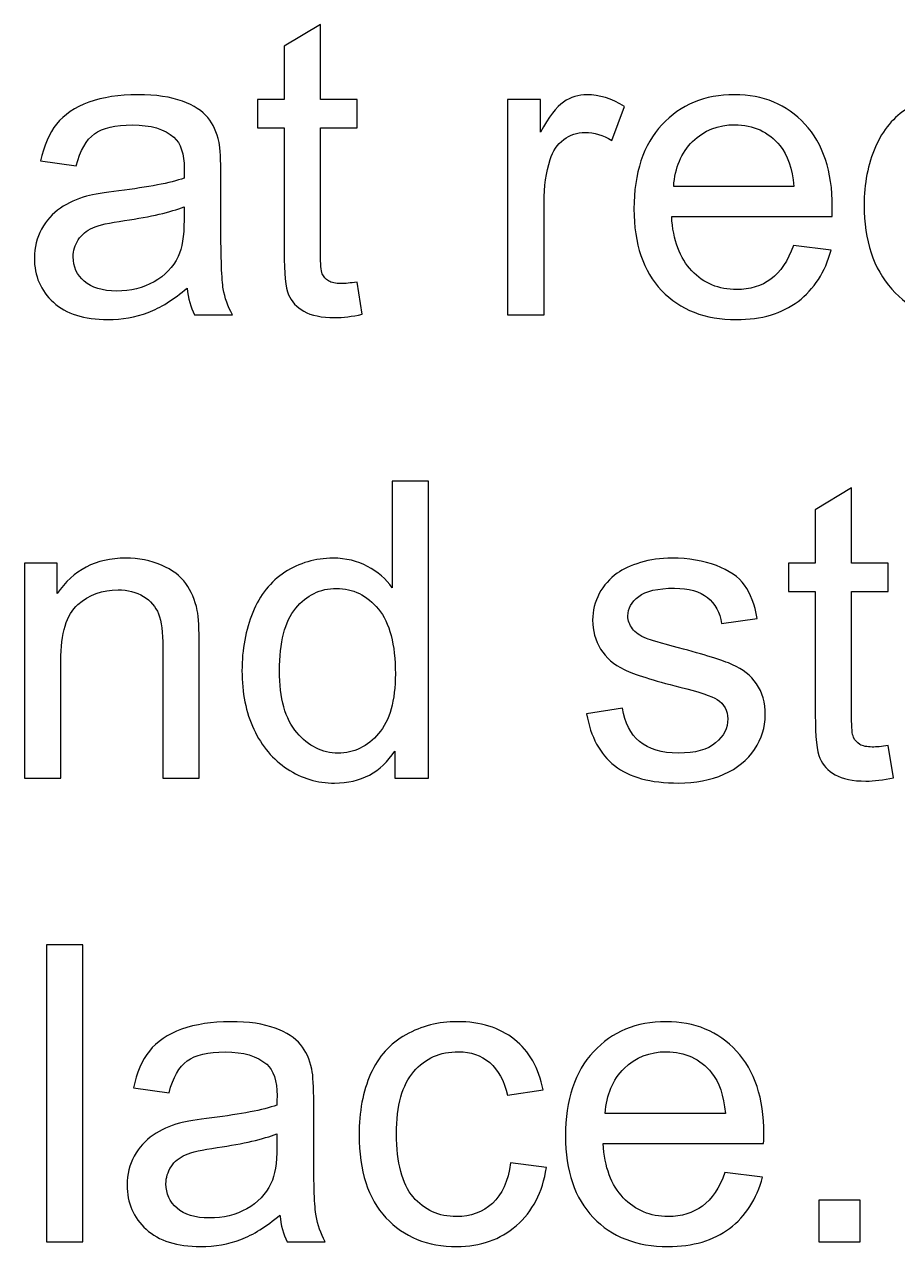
# Model space of a CAD drawing. Header units: centimetres. Extents: x -24.8 to 34.2, y -10 to 25.5.
# Drawn here: x -19.111 to -17.329, y 12.378 to 14.871 of the extents above; entities that cross this region are included whole.
import ezdxf

# ---------------------------------------------------------------- set-up
doc = ezdxf.new("R2010")
doc.units = ezdxf.units.CM
doc.header["$MEASUREMENT"] = 0
doc.layers.add('Layer 1', color=7, linetype='Continuous')

msp = doc.modelspace()

# ---------------------------------------------------------------- linework, layer by layer
at = {"layer": 'Layer 1', "color": 250}
for points, knots in [([(-18.43194, 14.34571), (-18.43194, 14.34571), (-18.42122, 14.27996), (-18.42122, 14.27996), (-18.42122, 14.27996), (-18.4421, 14.27558), (-18.46087, 14.27332), (-18.47738, 14.27332), (-18.47738, 14.27332), (-18.50447, 14.27332), (-18.52536, 14.27756), (-18.54032, 14.28617), (-18.54032, 14.28617), (-18.55513, 14.29463), (-18.56557, 14.30592), (-18.57164, 14.31989), (-18.57164, 14.31989), (-18.57771, 14.33372), (-18.58081, 14.36307), (-18.58081, 14.40766), (-18.58081, 14.40766), (-18.58081, 14.40766), (-18.58081, 14.66025), (-18.58081, 14.66025), (-18.58081, 14.66025), (-18.58081, 14.66025), (-18.63542, 14.66025), (-18.63542, 14.66025), (-18.63542, 14.66025), (-18.63542, 14.66025), (-18.63542, 14.7181), (-18.63542, 14.7181), (-18.63542, 14.7181), (-18.63542, 14.7181), (-18.58081, 14.7181), (-18.58081, 14.7181), (-18.58081, 14.7181), (-18.58081, 14.7181), (-18.58081, 14.8269), (-18.58081, 14.8269), (-18.58081, 14.8269), (-18.58081, 14.8269), (-18.50673, 14.87149), (-18.50673, 14.87149), (-18.50673, 14.87149), (-18.50673, 14.87149), (-18.50673, 14.7181), (-18.50673, 14.7181), (-18.50673, 14.7181), (-18.50673, 14.7181), (-18.43194, 14.7181), (-18.43194, 14.7181), (-18.43194, 14.7181), (-18.43194, 14.7181), (-18.43194, 14.66025), (-18.43194, 14.66025), (-18.43194, 14.66025), (-18.43194, 14.66025), (-18.50673, 14.66025), (-18.50673, 14.66025), (-18.50673, 14.66025), (-18.50673, 14.66025), (-18.50673, 14.40357), (-18.50673, 14.40357), (-18.50673, 14.40357), (-18.50673, 14.38226), (-18.50546, 14.36871), (-18.50292, 14.36265), (-18.50292, 14.36265), (-18.50024, 14.35658), (-18.49601, 14.35178), (-18.49008, 14.34811), (-18.49008, 14.34811), (-18.48415, 14.34459), (-18.47569, 14.34275), (-18.46468, 14.34275), (-18.46468, 14.34275), (-18.45635, 14.34275), (-18.44549, 14.34374), (-18.43194, 14.34571)], [0, 0, 0, 0, 0.05, 0.05, 0.05, 0.05, 0.1, 0.1, 0.1, 0.1, 0.15, 0.15, 0.15, 0.15, 0.2, 0.2, 0.2, 0.2, 0.25, 0.25, 0.25, 0.25, 0.3, 0.3, 0.3, 0.3, 0.35, 0.35, 0.35, 0.35, 0.4, 0.4, 0.4, 0.4, 0.45, 0.45, 0.45, 0.45, 0.5, 0.5, 0.5, 0.5, 0.55, 0.55, 0.55, 0.55, 0.6, 0.6, 0.6, 0.6, 0.65, 0.65, 0.65, 0.65, 0.7, 0.7, 0.7, 0.7, 0.75, 0.75, 0.75, 0.75, 0.8, 0.8, 0.8, 0.8, 0.85, 0.85, 0.85, 0.85, 0.9, 0.9, 0.9, 0.9, 0.95, 0.95, 0.95, 0.95, 1, 1, 1, 1]), ([(-18.77879, 14.3333), (-18.80644, 14.30987), (-18.83297, 14.29336), (-18.85837, 14.28363), (-18.85837, 14.28363), (-18.88391, 14.27403), (-18.91129, 14.26923), (-18.9405, 14.26923), (-18.9405, 14.26923), (-18.98876, 14.26923), (-19.02573, 14.28094), (-19.05169, 14.30451), (-19.05169, 14.30451), (-19.07752, 14.32808), (-19.0905, 14.35827), (-19.0905, 14.39482), (-19.0905, 14.39482), (-19.0905, 14.41641), (-19.0857, 14.43602), (-19.07582, 14.4538), (-19.07582, 14.4538), (-19.06609, 14.47158), (-19.05325, 14.48584), (-19.03744, 14.49656), (-19.03744, 14.49656), (-19.0215, 14.50728), (-19.00372, 14.51547), (-18.98382, 14.52097), (-18.98382, 14.52097), (-18.96929, 14.52478), (-18.94727, 14.52859), (-18.91778, 14.53212), (-18.91778, 14.53212), (-18.85767, 14.53932), (-18.81336, 14.54778), (-18.785, 14.5578), (-18.785, 14.5578), (-18.78471, 14.56796), (-18.78457, 14.57445), (-18.78457, 14.57713), (-18.78457, 14.57713), (-18.78457, 14.60747), (-18.79163, 14.62892), (-18.80574, 14.6412), (-18.80574, 14.6412), (-18.82465, 14.65813), (-18.85301, 14.66646), (-18.89041, 14.66646), (-18.89041, 14.66646), (-18.9254, 14.66646), (-18.95122, 14.66039), (-18.96802, 14.64811), (-18.96802, 14.64811), (-18.98467, 14.63584), (-18.99694, 14.61411), (-19.00499, 14.58292), (-19.00499, 14.58292), (-19.00499, 14.58292), (-19.07766, 14.59294), (-19.07766, 14.59294), (-19.07766, 14.59294), (-19.07103, 14.62398), (-19.06016, 14.64924), (-19.04506, 14.66829), (-19.04506, 14.66829), (-19.02996, 14.68748), (-19.00795, 14.7023), (-18.9793, 14.7126), (-18.9793, 14.7126), (-18.95066, 14.7229), (-18.9175, 14.72812), (-18.87968, 14.72812), (-18.87968, 14.72812), (-18.84215, 14.72812), (-18.81181, 14.72361), (-18.78838, 14.71486), (-18.78838, 14.71486), (-18.76496, 14.70597), (-18.74774, 14.69496), (-18.7366, 14.68156), (-18.7366, 14.68156), (-18.72559, 14.66815), (-18.71797, 14.65136), (-18.71345, 14.6309), (-18.71345, 14.6309), (-18.71105, 14.6182), (-18.70978, 14.59534), (-18.70978, 14.56232), (-18.70978, 14.56232), (-18.70978, 14.56232), (-18.70978, 14.46312), (-18.70978, 14.46312), (-18.70978, 14.46312), (-18.70978, 14.39383), (-18.70823, 14.35009), (-18.70499, 14.33189), (-18.70499, 14.33189), (-18.70188, 14.31354), (-18.69553, 14.2959), (-18.68622, 14.27911), (-18.68622, 14.27911), (-18.68622, 14.27911), (-18.76397, 14.27911), (-18.76397, 14.27911), (-18.76397, 14.27911), (-18.77159, 14.29449), (-18.77667, 14.31255), (-18.77879, 14.3333)], [0, 0, 0, 0, 0.037037, 0.037037, 0.037037, 0.037037, 0.0740741, 0.0740741, 0.0740741, 0.0740741, 0.1111111, 0.1111111, 0.1111111, 0.1111111, 0.1481481, 0.1481481, 0.1481481, 0.1481481, 0.1851852, 0.1851852, 0.1851852, 0.1851852, 0.2222222, 0.2222222, 0.2222222, 0.2222222, 0.2592593, 0.2592593, 0.2592593, 0.2592593, 0.2962963, 0.2962963, 0.2962963, 0.2962963, 0.3333333, 0.3333333, 0.3333333, 0.3333333, 0.3703704, 0.3703704, 0.3703704, 0.3703704, 0.4074074, 0.4074074, 0.4074074, 0.4074074, 0.4444444, 0.4444444, 0.4444444, 0.4444444, 0.4814815, 0.4814815, 0.4814815, 0.4814815, 0.5185185, 0.5185185, 0.5185185, 0.5185185, 0.5555556, 0.5555556, 0.5555556, 0.5555556, 0.5925926, 0.5925926, 0.5925926, 0.5925926, 0.6296296, 0.6296296, 0.6296296, 0.6296296, 0.6666667, 0.6666667, 0.6666667, 0.6666667, 0.7037037, 0.7037037, 0.7037037, 0.7037037, 0.7407407, 0.7407407, 0.7407407, 0.7407407, 0.7777778, 0.7777778, 0.7777778, 0.7777778, 0.8148148, 0.8148148, 0.8148148, 0.8148148, 0.8518519, 0.8518519, 0.8518519, 0.8518519, 0.8888889, 0.8888889, 0.8888889, 0.8888889, 0.9259259, 0.9259259, 0.9259259, 0.9259259, 0.962963, 0.962963, 0.962963, 0.962963, 1, 1, 1, 1]), ([(-18.12475, 14.27911), (-18.12475, 14.27911), (-18.12475, 14.7181), (-18.12475, 14.7181), (-18.12475, 14.7181), (-18.12475, 14.7181), (-18.05786, 14.7181), (-18.05786, 14.7181), (-18.05786, 14.7181), (-18.05786, 14.7181), (-18.05786, 14.65164), (-18.05786, 14.65164), (-18.05786, 14.65164), (-18.04079, 14.68268), (-18.02498, 14.70329), (-18.01045, 14.71316), (-18.01045, 14.71316), (-17.99605, 14.72304), (-17.98011, 14.72812), (-17.96275, 14.72812), (-17.96275, 14.72812), (-17.93764, 14.72812), (-17.91224, 14.72008), (-17.88627, 14.70413), (-17.88627, 14.70413), (-17.88627, 14.70413), (-17.91195, 14.63499), (-17.91195, 14.63499), (-17.91195, 14.63499), (-17.93002, 14.64585), (-17.94822, 14.65122), (-17.96642, 14.65122), (-17.96642, 14.65122), (-17.98279, 14.65122), (-17.99732, 14.64628), (-18.01031, 14.63654), (-18.01031, 14.63654), (-18.02329, 14.62666), (-18.03246, 14.61312), (-18.03796, 14.59576), (-18.03796, 14.59576), (-18.04629, 14.56937), (-18.05038, 14.54045), (-18.05038, 14.50898), (-18.05038, 14.50898), (-18.05038, 14.50898), (-18.05038, 14.27911), (-18.05038, 14.27911), (-18.05038, 14.27911), (-18.05038, 14.27911), (-18.12475, 14.27911), (-18.12475, 14.27911)], [0, 0, 0, 0, 0.0769231, 0.0769231, 0.0769231, 0.0769231, 0.1538462, 0.1538462, 0.1538462, 0.1538462, 0.2307692, 0.2307692, 0.2307692, 0.2307692, 0.3076923, 0.3076923, 0.3076923, 0.3076923, 0.3846154, 0.3846154, 0.3846154, 0.3846154, 0.4615385, 0.4615385, 0.4615385, 0.4615385, 0.5384615, 0.5384615, 0.5384615, 0.5384615, 0.6153846, 0.6153846, 0.6153846, 0.6153846, 0.6923077, 0.6923077, 0.6923077, 0.6923077, 0.7692308, 0.7692308, 0.7692308, 0.7692308, 0.8461538, 0.8461538, 0.8461538, 0.8461538, 0.9230769, 0.9230769, 0.9230769, 0.9230769, 1, 1, 1, 1]), ([(-17.54154, 14.4205), (-17.54154, 14.4205), (-17.46463, 14.41105), (-17.46463, 14.41105), (-17.46463, 14.41105), (-17.47677, 14.36603), (-17.4992, 14.33118), (-17.53194, 14.30634), (-17.53194, 14.30634), (-17.56482, 14.28165), (-17.60673, 14.26923), (-17.65767, 14.26923), (-17.65767, 14.26923), (-17.72188, 14.26923), (-17.77282, 14.28899), (-17.81035, 14.3285), (-17.81035, 14.3285), (-17.84803, 14.36801), (-17.8668, 14.42347), (-17.8668, 14.49487), (-17.8668, 14.49487), (-17.8668, 14.56881), (-17.84775, 14.6261), (-17.80979, 14.66688), (-17.80979, 14.66688), (-17.77169, 14.70766), (-17.72244, 14.72812), (-17.66176, 14.72812), (-17.66176, 14.72812), (-17.60306, 14.72812), (-17.55508, 14.70808), (-17.51797, 14.66815), (-17.51797, 14.66815), (-17.48072, 14.62822), (-17.46209, 14.57191), (-17.46209, 14.49952), (-17.46209, 14.49952), (-17.46209, 14.49501), (-17.46223, 14.48838), (-17.46252, 14.47963), (-17.46252, 14.47963), (-17.46252, 14.47963), (-17.78989, 14.47963), (-17.78989, 14.47963), (-17.78989, 14.47963), (-17.78721, 14.43137), (-17.77352, 14.3944), (-17.74897, 14.36886), (-17.74897, 14.36886), (-17.72442, 14.34317), (-17.69394, 14.33033), (-17.65725, 14.33033), (-17.65725, 14.33033), (-17.63001, 14.33033), (-17.60673, 14.33753), (-17.5874, 14.35192), (-17.5874, 14.35192), (-17.56807, 14.36617), (-17.55283, 14.38903), (-17.54154, 14.4205)], [0, 0, 0, 0, 0.0666667, 0.0666667, 0.0666667, 0.0666667, 0.1333333, 0.1333333, 0.1333333, 0.1333333, 0.2, 0.2, 0.2, 0.2, 0.2666667, 0.2666667, 0.2666667, 0.2666667, 0.3333333, 0.3333333, 0.3333333, 0.3333333, 0.4, 0.4, 0.4, 0.4, 0.4666667, 0.4666667, 0.4666667, 0.4666667, 0.5333333, 0.5333333, 0.5333333, 0.5333333, 0.6, 0.6, 0.6, 0.6, 0.6666667, 0.6666667, 0.6666667, 0.6666667, 0.7333333, 0.7333333, 0.7333333, 0.7333333, 0.8, 0.8, 0.8, 0.8, 0.8666667, 0.8666667, 0.8666667, 0.8666667, 0.9333333, 0.9333333, 0.9333333, 0.9333333, 1, 1, 1, 1]), ([(-17.09126, 14.11091), (-17.09126, 14.11091), (-17.09126, 14.32582), (-17.09126, 14.32582), (-17.09126, 14.32582), (-17.10283, 14.30959), (-17.11906, 14.29604), (-17.1398, 14.28532), (-17.1398, 14.28532), (-17.16069, 14.27459), (-17.18284, 14.26923), (-17.20626, 14.26923), (-17.20626, 14.26923), (-17.25833, 14.26923), (-17.30321, 14.28998), (-17.34074, 14.3316), (-17.34074, 14.3316), (-17.37842, 14.37323), (-17.39719, 14.43024), (-17.39719, 14.50277), (-17.39719, 14.50277), (-17.39719, 14.5468), (-17.38957, 14.58645), (-17.37418, 14.62144), (-17.37418, 14.62144), (-17.35894, 14.65644), (-17.33679, 14.68297), (-17.30772, 14.70103), (-17.30772, 14.70103), (-17.27865, 14.71909), (-17.24676, 14.72812), (-17.21205, 14.72812), (-17.21205, 14.72812), (-17.15772, 14.72812), (-17.11497, 14.70526), (-17.08378, 14.6594), (-17.08378, 14.6594), (-17.08378, 14.6594), (-17.08378, 14.7181), (-17.08378, 14.7181), (-17.08378, 14.7181), (-17.08378, 14.7181), (-17.01689, 14.7181), (-17.01689, 14.7181), (-17.01689, 14.7181), (-17.01689, 14.7181), (-17.01689, 14.11091), (-17.01689, 14.11091), (-17.01689, 14.11091), (-17.01689, 14.11091), (-17.09126, 14.11091), (-17.09126, 14.11091)], [0, 0, 0, 0, 0.0769231, 0.0769231, 0.0769231, 0.0769231, 0.1538462, 0.1538462, 0.1538462, 0.1538462, 0.2307692, 0.2307692, 0.2307692, 0.2307692, 0.3076923, 0.3076923, 0.3076923, 0.3076923, 0.3846154, 0.3846154, 0.3846154, 0.3846154, 0.4615385, 0.4615385, 0.4615385, 0.4615385, 0.5384615, 0.5384615, 0.5384615, 0.5384615, 0.6153846, 0.6153846, 0.6153846, 0.6153846, 0.6923077, 0.6923077, 0.6923077, 0.6923077, 0.7692308, 0.7692308, 0.7692308, 0.7692308, 0.8461538, 0.8461538, 0.8461538, 0.8461538, 0.9230769, 0.9230769, 0.9230769, 0.9230769, 1, 1, 1, 1]), ([(-17.7858, 14.54087), (-17.7858, 14.54087), (-17.54069, 14.54087), (-17.54069, 14.54087), (-17.54069, 14.54087), (-17.54394, 14.5777), (-17.55339, 14.6055), (-17.56877, 14.62384), (-17.56877, 14.62384), (-17.59248, 14.65249), (-17.62324, 14.66688), (-17.66092, 14.66688), (-17.66092, 14.66688), (-17.69506, 14.66688), (-17.72385, 14.65545), (-17.74713, 14.63259), (-17.74713, 14.63259), (-17.77042, 14.60973), (-17.78326, 14.57911), (-17.7858, 14.54087)], [0, 0, 0, 0, 0.2, 0.2, 0.2, 0.2, 0.4, 0.4, 0.4, 0.4, 0.6, 0.6, 0.6, 0.6, 0.8, 0.8, 0.8, 0.8, 1, 1, 1, 1]), ([(-18.785, 14.49952), (-18.81209, 14.48838), (-18.85259, 14.47906), (-18.90649, 14.4713), (-18.90649, 14.4713), (-18.93711, 14.46693), (-18.95884, 14.46199), (-18.9714, 14.45649), (-18.9714, 14.45649), (-18.9841, 14.45098), (-18.99398, 14.44294), (-19.00075, 14.43221), (-19.00075, 14.43221), (-19.00767, 14.42163), (-19.0112, 14.40992), (-19.0112, 14.39694), (-19.0112, 14.39694), (-19.0112, 14.37704), (-19.00358, 14.36053), (-18.98862, 14.34727), (-18.98862, 14.34727), (-18.97366, 14.33414), (-18.95165, 14.32751), (-18.92272, 14.32751), (-18.92272, 14.32751), (-18.89407, 14.32751), (-18.86853, 14.33372), (-18.84624, 14.34628), (-18.84624, 14.34628), (-18.82394, 14.35884), (-18.80743, 14.37605), (-18.79699, 14.39778), (-18.79699, 14.39778), (-18.78895, 14.41458), (-18.785, 14.43941), (-18.785, 14.47215), (-18.785, 14.47215), (-18.785, 14.47215), (-18.785, 14.49952), (-18.785, 14.49952)], [0, 0, 0, 0, 0.1, 0.1, 0.1, 0.1, 0.2, 0.2, 0.2, 0.2, 0.3, 0.3, 0.3, 0.3, 0.4, 0.4, 0.4, 0.4, 0.5, 0.5, 0.5, 0.5, 0.6, 0.6, 0.6, 0.6, 0.7, 0.7, 0.7, 0.7, 0.8, 0.8, 0.8, 0.8, 0.9, 0.9, 0.9, 0.9, 1, 1, 1, 1]), ([(-18.35505, 13.33325), (-18.35505, 13.33325), (-18.35505, 13.38871), (-18.35505, 13.38871), (-18.35505, 13.38871), (-18.38285, 13.3451), (-18.42377, 13.32337), (-18.47782, 13.32337), (-18.47782, 13.32337), (-18.51281, 13.32337), (-18.54498, 13.33297), (-18.57434, 13.3523), (-18.57434, 13.3523), (-18.60369, 13.37149), (-18.6264, 13.39844), (-18.64263, 13.43316), (-18.64263, 13.43316), (-18.65872, 13.46773), (-18.66676, 13.50738), (-18.66676, 13.55239), (-18.66676, 13.55239), (-18.66676, 13.59614), (-18.65942, 13.63593), (-18.64489, 13.67163), (-18.64489, 13.67163), (-18.63021, 13.70733), (-18.60834, 13.73471), (-18.57913, 13.75362), (-18.57913, 13.75362), (-18.54992, 13.77267), (-18.51719, 13.78226), (-18.48106, 13.78226), (-18.48106, 13.78226), (-18.45467, 13.78226), (-18.43111, 13.77662), (-18.41051, 13.76547), (-18.41051, 13.76547), (-18.38976, 13.75432), (-18.37297, 13.73979), (-18.35999, 13.72187), (-18.35999, 13.72187), (-18.35999, 13.72187), (-18.35999, 13.93932), (-18.35999, 13.93932), (-18.35999, 13.93932), (-18.35999, 13.93932), (-18.28605, 13.93932), (-18.28605, 13.93932), (-18.28605, 13.93932), (-18.28605, 13.93932), (-18.28605, 13.33325), (-18.28605, 13.33325), (-18.28605, 13.33325), (-18.28605, 13.33325), (-18.35505, 13.33325), (-18.35505, 13.33325)], [0, 0, 0, 0, 0.0714286, 0.0714286, 0.0714286, 0.0714286, 0.1428571, 0.1428571, 0.1428571, 0.1428571, 0.2142857, 0.2142857, 0.2142857, 0.2142857, 0.2857143, 0.2857143, 0.2857143, 0.2857143, 0.3571429, 0.3571429, 0.3571429, 0.3571429, 0.4285714, 0.4285714, 0.4285714, 0.4285714, 0.5, 0.5, 0.5, 0.5, 0.5714286, 0.5714286, 0.5714286, 0.5714286, 0.6428571, 0.6428571, 0.6428571, 0.6428571, 0.7142857, 0.7142857, 0.7142857, 0.7142857, 0.7857143, 0.7857143, 0.7857143, 0.7857143, 0.8571429, 0.8571429, 0.8571429, 0.8571429, 0.9285714, 0.9285714, 0.9285714, 0.9285714, 1, 1, 1, 1]), ([(-17.34795, 13.39985), (-17.34795, 13.39985), (-17.33723, 13.3341), (-17.33723, 13.3341), (-17.33723, 13.3341), (-17.35811, 13.32972), (-17.37688, 13.32746), (-17.39339, 13.32746), (-17.39339, 13.32746), (-17.42048, 13.32746), (-17.44137, 13.3317), (-17.45633, 13.34031), (-17.45633, 13.34031), (-17.47114, 13.34877), (-17.48158, 13.36006), (-17.48765, 13.37403), (-17.48765, 13.37403), (-17.49372, 13.38786), (-17.49682, 13.41721), (-17.49682, 13.4618), (-17.49682, 13.4618), (-17.49682, 13.4618), (-17.49682, 13.71439), (-17.49682, 13.71439), (-17.49682, 13.71439), (-17.49682, 13.71439), (-17.55143, 13.71439), (-17.55143, 13.71439), (-17.55143, 13.71439), (-17.55143, 13.71439), (-17.55143, 13.77224), (-17.55143, 13.77224), (-17.55143, 13.77224), (-17.55143, 13.77224), (-17.49682, 13.77224), (-17.49682, 13.77224), (-17.49682, 13.77224), (-17.49682, 13.77224), (-17.49682, 13.88104), (-17.49682, 13.88104), (-17.49682, 13.88104), (-17.49682, 13.88104), (-17.42274, 13.92563), (-17.42274, 13.92563), (-17.42274, 13.92563), (-17.42274, 13.92563), (-17.42274, 13.77224), (-17.42274, 13.77224), (-17.42274, 13.77224), (-17.42274, 13.77224), (-17.34795, 13.77224), (-17.34795, 13.77224), (-17.34795, 13.77224), (-17.34795, 13.77224), (-17.34795, 13.71439), (-17.34795, 13.71439), (-17.34795, 13.71439), (-17.34795, 13.71439), (-17.42274, 13.71439), (-17.42274, 13.71439), (-17.42274, 13.71439), (-17.42274, 13.71439), (-17.42274, 13.45771), (-17.42274, 13.45771), (-17.42274, 13.45771), (-17.42274, 13.4364), (-17.42147, 13.42285), (-17.41893, 13.41679), (-17.41893, 13.41679), (-17.41625, 13.41072), (-17.41202, 13.40592), (-17.40609, 13.40225), (-17.40609, 13.40225), (-17.40016, 13.39873), (-17.3917, 13.39689), (-17.38069, 13.39689), (-17.38069, 13.39689), (-17.37236, 13.39689), (-17.3615, 13.39788), (-17.34795, 13.39985)], [0, 0, 0, 0, 0.05, 0.05, 0.05, 0.05, 0.1, 0.1, 0.1, 0.1, 0.15, 0.15, 0.15, 0.15, 0.2, 0.2, 0.2, 0.2, 0.25, 0.25, 0.25, 0.25, 0.3, 0.3, 0.3, 0.3, 0.35, 0.35, 0.35, 0.35, 0.4, 0.4, 0.4, 0.4, 0.45, 0.45, 0.45, 0.45, 0.5, 0.5, 0.5, 0.5, 0.55, 0.55, 0.55, 0.55, 0.6, 0.6, 0.6, 0.6, 0.65, 0.65, 0.65, 0.65, 0.7, 0.7, 0.7, 0.7, 0.75, 0.75, 0.75, 0.75, 0.8, 0.8, 0.8, 0.8, 0.85, 0.85, 0.85, 0.85, 0.9, 0.9, 0.9, 0.9, 0.95, 0.95, 0.95, 0.95, 1, 1, 1, 1]), ([(-19.11069, 13.33325), (-19.11069, 13.33325), (-19.11069, 13.77224), (-19.11069, 13.77224), (-19.11069, 13.77224), (-19.11069, 13.77224), (-19.0438, 13.77224), (-19.0438, 13.77224), (-19.0438, 13.77224), (-19.0438, 13.77224), (-19.0438, 13.70987), (-19.0438, 13.70987), (-19.0438, 13.70987), (-19.01149, 13.75813), (-18.96492, 13.78226), (-18.90411, 13.78226), (-18.90411, 13.78226), (-18.87758, 13.78226), (-18.85331, 13.77746), (-18.83115, 13.76801), (-18.83115, 13.76801), (-18.80886, 13.75841), (-18.79235, 13.746), (-18.78134, 13.73047), (-18.78134, 13.73047), (-18.77019, 13.71509), (-18.76257, 13.69675), (-18.75806, 13.67558), (-18.75806, 13.67558), (-18.75538, 13.66175), (-18.75396, 13.63762), (-18.75396, 13.60319), (-18.75396, 13.60319), (-18.75396, 13.60319), (-18.75396, 13.33325), (-18.75396, 13.33325), (-18.75396, 13.33325), (-18.75396, 13.33325), (-18.82847, 13.33325), (-18.82847, 13.33325), (-18.82847, 13.33325), (-18.82847, 13.33325), (-18.82847, 13.60037), (-18.82847, 13.60037), (-18.82847, 13.60037), (-18.82847, 13.63057), (-18.83129, 13.65329), (-18.83708, 13.66839), (-18.83708, 13.66839), (-18.84286, 13.68334), (-18.85316, 13.69534), (-18.86784, 13.70423), (-18.86784, 13.70423), (-18.88266, 13.71326), (-18.89987, 13.71777), (-18.91977, 13.71777), (-18.91977, 13.71777), (-18.95152, 13.71777), (-18.97875, 13.70761), (-19.00189, 13.68758), (-19.00189, 13.68758), (-19.0249, 13.6674), (-19.03633, 13.6293), (-19.03633, 13.573), (-19.03633, 13.573), (-19.03633, 13.573), (-19.03633, 13.33325), (-19.03633, 13.33325), (-19.03633, 13.33325), (-19.03633, 13.33325), (-19.11069, 13.33325), (-19.11069, 13.33325)], [0, 0, 0, 0, 0.0555556, 0.0555556, 0.0555556, 0.0555556, 0.1111111, 0.1111111, 0.1111111, 0.1111111, 0.1666667, 0.1666667, 0.1666667, 0.1666667, 0.2222222, 0.2222222, 0.2222222, 0.2222222, 0.2777778, 0.2777778, 0.2777778, 0.2777778, 0.3333333, 0.3333333, 0.3333333, 0.3333333, 0.3888889, 0.3888889, 0.3888889, 0.3888889, 0.4444444, 0.4444444, 0.4444444, 0.4444444, 0.5, 0.5, 0.5, 0.5, 0.5555556, 0.5555556, 0.5555556, 0.5555556, 0.6111111, 0.6111111, 0.6111111, 0.6111111, 0.6666667, 0.6666667, 0.6666667, 0.6666667, 0.7222222, 0.7222222, 0.7222222, 0.7222222, 0.7777778, 0.7777778, 0.7777778, 0.7777778, 0.8333333, 0.8333333, 0.8333333, 0.8333333, 0.8888889, 0.8888889, 0.8888889, 0.8888889, 0.9444444, 0.9444444, 0.9444444, 0.9444444, 1, 1, 1, 1]), ([(-17.96347, 13.46434), (-17.96347, 13.46434), (-17.88996, 13.47591), (-17.88996, 13.47591), (-17.88996, 13.47591), (-17.88586, 13.44642), (-17.87429, 13.42384), (-17.85538, 13.40804), (-17.85538, 13.40804), (-17.83662, 13.39238), (-17.81023, 13.38447), (-17.77622, 13.38447), (-17.77622, 13.38447), (-17.74207, 13.38447), (-17.71667, 13.39153), (-17.70016, 13.40536), (-17.70016, 13.40536), (-17.68365, 13.41933), (-17.67533, 13.4357), (-17.67533, 13.45432), (-17.67533, 13.45432), (-17.67533, 13.47126), (-17.68267, 13.48438), (-17.69734, 13.49412), (-17.69734, 13.49412), (-17.7075, 13.50075), (-17.7329, 13.50907), (-17.7734, 13.51923), (-17.7734, 13.51923), (-17.82787, 13.53306), (-17.86583, 13.54492), (-17.88685, 13.55507), (-17.88685, 13.55507), (-17.90788, 13.56509), (-17.92396, 13.57906), (-17.93483, 13.59684), (-17.93483, 13.59684), (-17.94569, 13.61462), (-17.9512, 13.63424), (-17.9512, 13.65569), (-17.9512, 13.65569), (-17.9512, 13.6753), (-17.94668, 13.69336), (-17.93765, 13.71001), (-17.93765, 13.71001), (-17.92876, 13.72681), (-17.91649, 13.74063), (-17.9011, 13.75164), (-17.9011, 13.75164), (-17.88953, 13.76011), (-17.87373, 13.76745), (-17.85383, 13.77337), (-17.85383, 13.77337), (-17.83379, 13.7793), (-17.81235, 13.78226), (-17.78949, 13.78226), (-17.78949, 13.78226), (-17.75506, 13.78226), (-17.72486, 13.77718), (-17.69875, 13.7673), (-17.69875, 13.7673), (-17.67265, 13.75743), (-17.65346, 13.74402), (-17.64104, 13.72709), (-17.64104, 13.72709), (-17.62862, 13.71001), (-17.62015, 13.68744), (-17.6155, 13.65907), (-17.6155, 13.65907), (-17.6155, 13.65907), (-17.68817, 13.64905), (-17.68817, 13.64905), (-17.68817, 13.64905), (-17.69156, 13.67163), (-17.70115, 13.68927), (-17.71696, 13.70197), (-17.71696, 13.70197), (-17.73276, 13.71467), (-17.7552, 13.72102), (-17.78412, 13.72102), (-17.78412, 13.72102), (-17.81827, 13.72102), (-17.84268, 13.71538), (-17.85722, 13.70409), (-17.85722, 13.70409), (-17.87189, 13.6928), (-17.87923, 13.67953), (-17.87923, 13.66444), (-17.87923, 13.66444), (-17.87923, 13.6547), (-17.87613, 13.64609), (-17.87006, 13.63833), (-17.87006, 13.63833), (-17.86399, 13.63029), (-17.85454, 13.6238), (-17.84156, 13.61843), (-17.84156, 13.61843), (-17.83408, 13.61575), (-17.8122, 13.6094), (-17.7758, 13.59952), (-17.7758, 13.59952), (-17.72316, 13.58541), (-17.68648, 13.57398), (-17.66573, 13.56495), (-17.66573, 13.56495), (-17.64485, 13.55606), (-17.62848, 13.54294), (-17.61663, 13.52587), (-17.61663, 13.52587), (-17.60477, 13.50879), (-17.59885, 13.48762), (-17.59885, 13.46222), (-17.59885, 13.46222), (-17.59885, 13.43739), (-17.60618, 13.41411), (-17.62058, 13.39209), (-17.62058, 13.39209), (-17.63511, 13.37022), (-17.656, 13.35329), (-17.68323, 13.34129), (-17.68323, 13.34129), (-17.71046, 13.3293), (-17.74137, 13.32337), (-17.7758, 13.32337), (-17.7758, 13.32337), (-17.83295, 13.32337), (-17.87641, 13.33523), (-17.90633, 13.35893), (-17.90633, 13.35893), (-17.93624, 13.38264), (-17.95529, 13.41777), (-17.96347, 13.46434)], [0, 0, 0, 0, 0.030303, 0.030303, 0.030303, 0.030303, 0.0606061, 0.0606061, 0.0606061, 0.0606061, 0.0909091, 0.0909091, 0.0909091, 0.0909091, 0.1212121, 0.1212121, 0.1212121, 0.1212121, 0.1515152, 0.1515152, 0.1515152, 0.1515152, 0.1818182, 0.1818182, 0.1818182, 0.1818182, 0.2121212, 0.2121212, 0.2121212, 0.2121212, 0.2424242, 0.2424242, 0.2424242, 0.2424242, 0.2727273, 0.2727273, 0.2727273, 0.2727273, 0.3030303, 0.3030303, 0.3030303, 0.3030303, 0.3333333, 0.3333333, 0.3333333, 0.3333333, 0.3636364, 0.3636364, 0.3636364, 0.3636364, 0.3939394, 0.3939394, 0.3939394, 0.3939394, 0.4242424, 0.4242424, 0.4242424, 0.4242424, 0.4545455, 0.4545455, 0.4545455, 0.4545455, 0.4848485, 0.4848485, 0.4848485, 0.4848485, 0.5151515, 0.5151515, 0.5151515, 0.5151515, 0.5454545, 0.5454545, 0.5454545, 0.5454545, 0.5757576, 0.5757576, 0.5757576, 0.5757576, 0.6060606, 0.6060606, 0.6060606, 0.6060606, 0.6363636, 0.6363636, 0.6363636, 0.6363636, 0.6666667, 0.6666667, 0.6666667, 0.6666667, 0.6969697, 0.6969697, 0.6969697, 0.6969697, 0.7272727, 0.7272727, 0.7272727, 0.7272727, 0.7575758, 0.7575758, 0.7575758, 0.7575758, 0.7878788, 0.7878788, 0.7878788, 0.7878788, 0.8181818, 0.8181818, 0.8181818, 0.8181818, 0.8484848, 0.8484848, 0.8484848, 0.8484848, 0.8787879, 0.8787879, 0.8787879, 0.8787879, 0.9090909, 0.9090909, 0.9090909, 0.9090909, 0.9393939, 0.9393939, 0.9393939, 0.9393939, 0.969697, 0.969697, 0.969697, 0.969697, 1, 1, 1, 1]), ([(-18.59028, 13.55239), (-18.59028, 13.49609), (-18.57843, 13.45404), (-18.55472, 13.42624), (-18.55472, 13.42624), (-18.53101, 13.39844), (-18.50307, 13.38447), (-18.47076, 13.38447), (-18.47076, 13.38447), (-18.43831, 13.38447), (-18.41065, 13.39788), (-18.38793, 13.42441), (-18.38793, 13.42441), (-18.36521, 13.45094), (-18.35378, 13.49158), (-18.35378, 13.54618), (-18.35378, 13.54618), (-18.35378, 13.6063), (-18.36535, 13.65032), (-18.38849, 13.67841), (-18.38849, 13.67841), (-18.41164, 13.70663), (-18.44014, 13.7206), (-18.47415, 13.7206), (-18.47415, 13.7206), (-18.50717, 13.7206), (-18.53482, 13.70705), (-18.55698, 13.6801), (-18.55698, 13.6801), (-18.57913, 13.65315), (-18.59028, 13.61053), (-18.59028, 13.55239)], [0, 0, 0, 0, 0.125, 0.125, 0.125, 0.125, 0.25, 0.25, 0.25, 0.25, 0.375, 0.375, 0.375, 0.375, 0.5, 0.5, 0.5, 0.5, 0.625, 0.625, 0.625, 0.625, 0.75, 0.75, 0.75, 0.75, 0.875, 0.875, 0.875, 0.875, 1, 1, 1, 1]), ([(-19.06567, 12.38739), (-19.06567, 12.38739), (-19.06567, 12.99346), (-19.06567, 12.99346), (-19.06567, 12.99346), (-19.06567, 12.99346), (-18.99131, 12.99346), (-18.99131, 12.99346), (-18.99131, 12.99346), (-18.99131, 12.99346), (-18.99131, 12.38739), (-18.99131, 12.38739), (-18.99131, 12.38739), (-18.99131, 12.38739), (-19.06567, 12.38739), (-19.06567, 12.38739)], [0, 0, 0, 0, 0.25, 0.25, 0.25, 0.25, 0.5, 0.5, 0.5, 0.5, 0.75, 0.75, 0.75, 0.75, 1, 1, 1, 1]), ([(-18.58943, 12.44158), (-18.61708, 12.41815), (-18.64361, 12.40164), (-18.66901, 12.39191), (-18.66901, 12.39191), (-18.69455, 12.38231), (-18.72193, 12.37751), (-18.75114, 12.37751), (-18.75114, 12.37751), (-18.7994, 12.37751), (-18.83637, 12.38922), (-18.86233, 12.41279), (-18.86233, 12.41279), (-18.88816, 12.43636), (-18.90114, 12.46655), (-18.90114, 12.5031), (-18.90114, 12.5031), (-18.90114, 12.52469), (-18.89634, 12.5443), (-18.88646, 12.56208), (-18.88646, 12.56208), (-18.87673, 12.57986), (-18.86389, 12.59412), (-18.84808, 12.60484), (-18.84808, 12.60484), (-18.83214, 12.61556), (-18.81436, 12.62375), (-18.79446, 12.62925), (-18.79446, 12.62925), (-18.77993, 12.63306), (-18.75791, 12.63687), (-18.72842, 12.6404), (-18.72842, 12.6404), (-18.66831, 12.6476), (-18.624, 12.65606), (-18.59564, 12.66608), (-18.59564, 12.66608), (-18.59535, 12.67624), (-18.59521, 12.68273), (-18.59521, 12.68541), (-18.59521, 12.68541), (-18.59521, 12.71575), (-18.60227, 12.7372), (-18.61638, 12.74948), (-18.61638, 12.74948), (-18.63529, 12.76641), (-18.66365, 12.77474), (-18.70105, 12.77474), (-18.70105, 12.77474), (-18.73604, 12.77474), (-18.76186, 12.76867), (-18.77866, 12.75639), (-18.77866, 12.75639), (-18.79531, 12.74412), (-18.80758, 12.72239), (-18.81563, 12.6912), (-18.81563, 12.6912), (-18.81563, 12.6912), (-18.8883, 12.70122), (-18.8883, 12.70122), (-18.8883, 12.70122), (-18.88167, 12.73226), (-18.8708, 12.75752), (-18.8557, 12.77657), (-18.8557, 12.77657), (-18.8406, 12.79576), (-18.81859, 12.81058), (-18.78994, 12.82088), (-18.78994, 12.82088), (-18.7613, 12.83118), (-18.72814, 12.8364), (-18.69032, 12.8364), (-18.69032, 12.8364), (-18.65279, 12.8364), (-18.62245, 12.83189), (-18.59902, 12.82314), (-18.59902, 12.82314), (-18.5756, 12.81425), (-18.55838, 12.80324), (-18.54724, 12.78984), (-18.54724, 12.78984), (-18.53623, 12.77643), (-18.52861, 12.75964), (-18.52409, 12.73918), (-18.52409, 12.73918), (-18.52169, 12.72648), (-18.52042, 12.70362), (-18.52042, 12.6706), (-18.52042, 12.6706), (-18.52042, 12.6706), (-18.52042, 12.5714), (-18.52042, 12.5714), (-18.52042, 12.5714), (-18.52042, 12.50211), (-18.51887, 12.45837), (-18.51563, 12.44017), (-18.51563, 12.44017), (-18.51252, 12.42182), (-18.50617, 12.40418), (-18.49686, 12.38739), (-18.49686, 12.38739), (-18.49686, 12.38739), (-18.57461, 12.38739), (-18.57461, 12.38739), (-18.57461, 12.38739), (-18.58223, 12.40277), (-18.58731, 12.42083), (-18.58943, 12.44158)], [0, 0, 0, 0, 0.037037, 0.037037, 0.037037, 0.037037, 0.0740741, 0.0740741, 0.0740741, 0.0740741, 0.1111111, 0.1111111, 0.1111111, 0.1111111, 0.1481481, 0.1481481, 0.1481481, 0.1481481, 0.1851852, 0.1851852, 0.1851852, 0.1851852, 0.2222222, 0.2222222, 0.2222222, 0.2222222, 0.2592593, 0.2592593, 0.2592593, 0.2592593, 0.2962963, 0.2962963, 0.2962963, 0.2962963, 0.3333333, 0.3333333, 0.3333333, 0.3333333, 0.3703704, 0.3703704, 0.3703704, 0.3703704, 0.4074074, 0.4074074, 0.4074074, 0.4074074, 0.4444444, 0.4444444, 0.4444444, 0.4444444, 0.4814815, 0.4814815, 0.4814815, 0.4814815, 0.5185185, 0.5185185, 0.5185185, 0.5185185, 0.5555556, 0.5555556, 0.5555556, 0.5555556, 0.5925926, 0.5925926, 0.5925926, 0.5925926, 0.6296296, 0.6296296, 0.6296296, 0.6296296, 0.6666667, 0.6666667, 0.6666667, 0.6666667, 0.7037037, 0.7037037, 0.7037037, 0.7037037, 0.7407407, 0.7407407, 0.7407407, 0.7407407, 0.7777778, 0.7777778, 0.7777778, 0.7777778, 0.8148148, 0.8148148, 0.8148148, 0.8148148, 0.8518519, 0.8518519, 0.8518519, 0.8518519, 0.8888889, 0.8888889, 0.8888889, 0.8888889, 0.9259259, 0.9259259, 0.9259259, 0.9259259, 0.962963, 0.962963, 0.962963, 0.962963, 1, 1, 1, 1]), ([(-18.11855, 12.54826), (-18.11855, 12.54826), (-18.04545, 12.53866), (-18.04545, 12.53866), (-18.04545, 12.53866), (-18.05335, 12.48828), (-18.07382, 12.44877), (-18.10683, 12.42027), (-18.10683, 12.42027), (-18.13971, 12.39176), (-18.18021, 12.37751), (-18.22819, 12.37751), (-18.22819, 12.37751), (-18.28816, 12.37751), (-18.33656, 12.39713), (-18.37297, 12.43636), (-18.37297, 12.43636), (-18.40952, 12.47558), (-18.42786, 12.53189), (-18.42786, 12.60526), (-18.42786, 12.60526), (-18.42786, 12.65268), (-18.41996, 12.69416), (-18.40429, 12.72972), (-18.40429, 12.72972), (-18.38849, 12.76528), (-18.36464, 12.79195), (-18.33247, 12.80973), (-18.33247, 12.80973), (-18.30044, 12.82751), (-18.26544, 12.8364), (-18.22777, 12.8364), (-18.22777, 12.8364), (-18.18007, 12.8364), (-18.14098, 12.82427), (-18.11079, 12.80014), (-18.11079, 12.80014), (-18.08045, 12.77601), (-18.06097, 12.74186), (-18.05237, 12.69741), (-18.05237, 12.69741), (-18.05237, 12.69741), (-18.12476, 12.68626), (-18.12476, 12.68626), (-18.12476, 12.68626), (-18.13167, 12.71575), (-18.14381, 12.73791), (-18.1613, 12.75286), (-18.1613, 12.75286), (-18.1788, 12.76768), (-18.19997, 12.77516), (-18.2248, 12.77516), (-18.2248, 12.77516), (-18.26234, 12.77516), (-18.29282, 12.76175), (-18.31624, 12.7348), (-18.31624, 12.7348), (-18.33967, 12.70799), (-18.35138, 12.66552), (-18.35138, 12.60738), (-18.35138, 12.60738), (-18.35138, 12.5484), (-18.34009, 12.5055), (-18.31737, 12.47869), (-18.31737, 12.47869), (-18.29479, 12.45202), (-18.2653, 12.43861), (-18.2289, 12.43861), (-18.2289, 12.43861), (-18.19969, 12.43861), (-18.17541, 12.44764), (-18.1558, 12.46556), (-18.1558, 12.46556), (-18.13619, 12.48349), (-18.12377, 12.511), (-18.11855, 12.54826)], [0, 0, 0, 0, 0.0526316, 0.0526316, 0.0526316, 0.0526316, 0.1052632, 0.1052632, 0.1052632, 0.1052632, 0.1578947, 0.1578947, 0.1578947, 0.1578947, 0.2105263, 0.2105263, 0.2105263, 0.2105263, 0.2631579, 0.2631579, 0.2631579, 0.2631579, 0.3157895, 0.3157895, 0.3157895, 0.3157895, 0.3684211, 0.3684211, 0.3684211, 0.3684211, 0.4210526, 0.4210526, 0.4210526, 0.4210526, 0.4736842, 0.4736842, 0.4736842, 0.4736842, 0.5263158, 0.5263158, 0.5263158, 0.5263158, 0.5789474, 0.5789474, 0.5789474, 0.5789474, 0.6315789, 0.6315789, 0.6315789, 0.6315789, 0.6842105, 0.6842105, 0.6842105, 0.6842105, 0.7368421, 0.7368421, 0.7368421, 0.7368421, 0.7894737, 0.7894737, 0.7894737, 0.7894737, 0.8421053, 0.8421053, 0.8421053, 0.8421053, 0.8947368, 0.8947368, 0.8947368, 0.8947368, 0.9473684, 0.9473684, 0.9473684, 0.9473684, 1, 1, 1, 1]), ([(-17.68125, 12.52878), (-17.68125, 12.52878), (-17.60434, 12.51933), (-17.60434, 12.51933), (-17.60434, 12.51933), (-17.61648, 12.47431), (-17.63891, 12.43946), (-17.67165, 12.41462), (-17.67165, 12.41462), (-17.70453, 12.38993), (-17.74644, 12.37751), (-17.79738, 12.37751), (-17.79738, 12.37751), (-17.86159, 12.37751), (-17.91253, 12.39727), (-17.95006, 12.43678), (-17.95006, 12.43678), (-17.98774, 12.47629), (-18.00651, 12.53175), (-18.00651, 12.60315), (-18.00651, 12.60315), (-18.00651, 12.67709), (-17.98746, 12.73438), (-17.9495, 12.77516), (-17.9495, 12.77516), (-17.9114, 12.81594), (-17.86215, 12.8364), (-17.80147, 12.8364), (-17.80147, 12.8364), (-17.74277, 12.8364), (-17.69479, 12.81636), (-17.65768, 12.77643), (-17.65768, 12.77643), (-17.62043, 12.7365), (-17.6018, 12.68019), (-17.6018, 12.6078), (-17.6018, 12.6078), (-17.6018, 12.60329), (-17.60194, 12.59666), (-17.60223, 12.58791), (-17.60223, 12.58791), (-17.60223, 12.58791), (-17.9296, 12.58791), (-17.9296, 12.58791), (-17.9296, 12.58791), (-17.92692, 12.53965), (-17.91323, 12.50268), (-17.88868, 12.47714), (-17.88868, 12.47714), (-17.86413, 12.45145), (-17.83365, 12.43861), (-17.79696, 12.43861), (-17.79696, 12.43861), (-17.76972, 12.43861), (-17.74644, 12.44581), (-17.72711, 12.4602), (-17.72711, 12.4602), (-17.70778, 12.47445), (-17.69254, 12.49731), (-17.68125, 12.52878)], [0, 0, 0, 0, 0.0666667, 0.0666667, 0.0666667, 0.0666667, 0.1333333, 0.1333333, 0.1333333, 0.1333333, 0.2, 0.2, 0.2, 0.2, 0.2666667, 0.2666667, 0.2666667, 0.2666667, 0.3333333, 0.3333333, 0.3333333, 0.3333333, 0.4, 0.4, 0.4, 0.4, 0.4666667, 0.4666667, 0.4666667, 0.4666667, 0.5333333, 0.5333333, 0.5333333, 0.5333333, 0.6, 0.6, 0.6, 0.6, 0.6666667, 0.6666667, 0.6666667, 0.6666667, 0.7333333, 0.7333333, 0.7333333, 0.7333333, 0.8, 0.8, 0.8, 0.8, 0.8666667, 0.8666667, 0.8666667, 0.8666667, 0.9333333, 0.9333333, 0.9333333, 0.9333333, 1, 1, 1, 1]), ([(-17.92551, 12.64915), (-17.92551, 12.64915), (-17.6804, 12.64915), (-17.6804, 12.64915), (-17.6804, 12.64915), (-17.68365, 12.68598), (-17.6931, 12.71378), (-17.70848, 12.73212), (-17.70848, 12.73212), (-17.73219, 12.76077), (-17.76295, 12.77516), (-17.80063, 12.77516), (-17.80063, 12.77516), (-17.83477, 12.77516), (-17.86356, 12.76373), (-17.88684, 12.74087), (-17.88684, 12.74087), (-17.91013, 12.71801), (-17.92297, 12.68739), (-17.92551, 12.64915)], [0, 0, 0, 0, 0.2, 0.2, 0.2, 0.2, 0.4, 0.4, 0.4, 0.4, 0.6, 0.6, 0.6, 0.6, 0.8, 0.8, 0.8, 0.8, 1, 1, 1, 1]), ([(-18.59564, 12.6078), (-18.62273, 12.59666), (-18.66323, 12.58734), (-18.71713, 12.57958), (-18.71713, 12.57958), (-18.74775, 12.57521), (-18.76948, 12.57027), (-18.78204, 12.56477), (-18.78204, 12.56477), (-18.79474, 12.55926), (-18.80462, 12.55122), (-18.81139, 12.54049), (-18.81139, 12.54049), (-18.81831, 12.52991), (-18.82184, 12.5182), (-18.82184, 12.50522), (-18.82184, 12.50522), (-18.82184, 12.48532), (-18.81422, 12.46881), (-18.79926, 12.45555), (-18.79926, 12.45555), (-18.7843, 12.44242), (-18.76229, 12.43579), (-18.73336, 12.43579), (-18.73336, 12.43579), (-18.70471, 12.43579), (-18.67917, 12.442), (-18.65688, 12.45456), (-18.65688, 12.45456), (-18.63458, 12.46712), (-18.61807, 12.48433), (-18.60763, 12.50606), (-18.60763, 12.50606), (-18.59959, 12.52286), (-18.59564, 12.54769), (-18.59564, 12.58043), (-18.59564, 12.58043), (-18.59564, 12.58043), (-18.59564, 12.6078), (-18.59564, 12.6078)], [0, 0, 0, 0, 0.1, 0.1, 0.1, 0.1, 0.2, 0.2, 0.2, 0.2, 0.3, 0.3, 0.3, 0.3, 0.4, 0.4, 0.4, 0.4, 0.5, 0.5, 0.5, 0.5, 0.6, 0.6, 0.6, 0.6, 0.7, 0.7, 0.7, 0.7, 0.8, 0.8, 0.8, 0.8, 0.9, 0.9, 0.9, 0.9, 1, 1, 1, 1]), ([(-17.48977, 12.38739), (-17.48977, 12.38739), (-17.48977, 12.4722), (-17.48977, 12.4722), (-17.48977, 12.4722), (-17.48977, 12.4722), (-17.40496, 12.4722), (-17.40496, 12.4722), (-17.40496, 12.4722), (-17.40496, 12.4722), (-17.40496, 12.38739), (-17.40496, 12.38739), (-17.40496, 12.38739), (-17.40496, 12.38739), (-17.48977, 12.38739), (-17.48977, 12.38739)], [0, 0, 0, 0, 0.25, 0.25, 0.25, 0.25, 0.5, 0.5, 0.5, 0.5, 0.75, 0.75, 0.75, 0.75, 1, 1, 1, 1])]:
    msp.add_open_spline(points, degree=3, knots=knots, dxfattribs=at)

doc.saveas('drawing.dxf')
